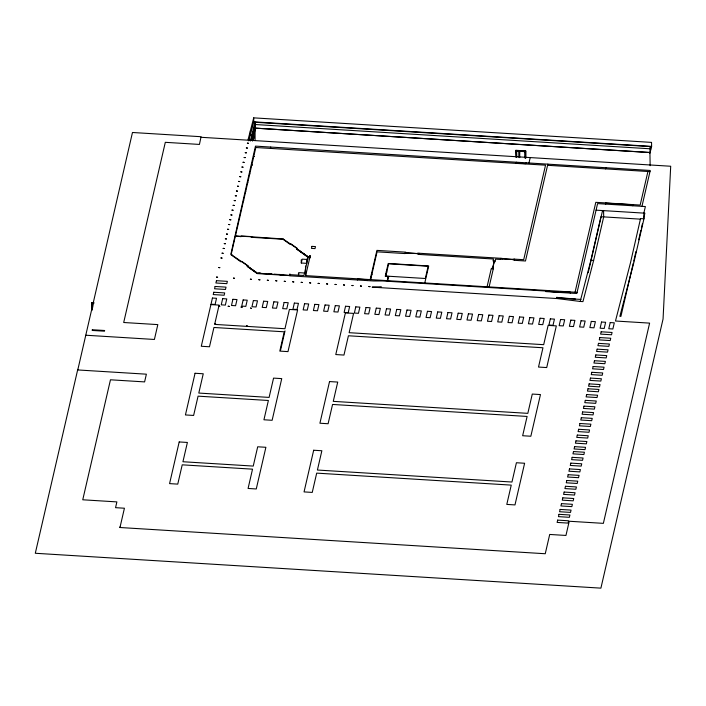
<?xml version="1.0" encoding="UTF-8"?>
<svg xmlns="http://www.w3.org/2000/svg" width="706" height="706" viewBox="0 0 706 706"><rect width="100%" height="100%" fill="white"/><g stroke="black" fill="none" stroke-linecap="round" stroke-linejoin="round"><path stroke-width="1.06" d="M93.924 302.856L91.868 302.733L91.824 309.908M92.839 303.509L92.821 307.119M289.928 273.91L289.91 275.817L373.553 280.97L382.634 280.962L545.756 291.022L545.764 291.587L576.82 293.502L597.585 203.61L645.372 206.549L643.854 213.115L643.951 218.798L640.536 218.586L630.493 262.72L615.473 321.009L649.608 323.119L603.365 523.358L569.23 521.249L565.956 535.448L549.709 534.451L545.253 553.742L119.967 527.514L124.424 508.223L115.555 507.676L116.887 501.895L82.752 499.786L110.463 379.793L144.598 381.902L146.38 374.18L77.775 369.953L132.472 132.49L201.078 136.717L199.436 144.43L165.31 142.321L123.7 322.501L157.826 324.61L154.402 339.462L85.797 335.226M255.095 124.512L650.023 148.781M252.466 141.059L255.184 129.295L255.06 122.279L649.979 146.557L650.085 152.478L255.184 128.13L649.926 152.549L650.155 165.707M253.383 137.988L253.833 136.055M253.833 136.346L253.392 138.27L253.348 135.861M231.912 254.742L231.33 253.807L235.38 235.972M251.583 237.313L251.715 236.731L235.433 236.06L237.428 227.094M237.437 227.385L239.528 218.03M243.623 200.283L239.484 218.507M245.67 191.405L243.588 200.76M247.718 182.536L245.635 191.882M249.774 173.658L247.682 183.013M251.777 164.975L249.73 174.135M251.777 165.266L255.872 147.227M274.299 274.157L289.663 275.384L289.839 274.634L303.951 275.508L308.143 257.381L296.388 248.909L297.367 248.477L291.075 243.932L290.095 244.373L282.982 239.246L251.248 237.295L251.407 236.598L241.161 235.963L241.002 236.66L235.619 236.016M270.433 148.216L270.698 147.06M274.307 274.44L258.599 273.187L260.796 273.319M251.627 236.819L283.494 238.981M280.556 350.194L285.012 330.902M306.686 259.155L306.766 263.356L301.303 263.011L302.194 259.155L307.648 259.49L307.595 256.34M577.093 292.346L305.663 275.614L309.775 257.796L309.74 255.66M309.775 257.796L310.516 256.075L308.231 257.099L296.758 248.706M357.421 279.973L357.633 279.091L367.394 279.691L367.182 280.582M370.562 277.882L371.1 277.793M371.382 274.175L371.93 274.21M370.173 279.585L376.916 250.383L405.403 252.139L405.067 253.569L377.066 251.839L370.65 279.62M370.968 277.785L371.771 274.316M385.45 275.34L385.997 275.375M385.855 275.366L386.659 271.898M386.703 280.609L388.415 280.714M387.665 276.443L389.377 276.549L385.264 276.293L388.221 263.479L428.71 265.977L424.783 282.956M387.4 279.391L387.85 277.467M387.426 280.494L388.318 276.637M388.45 276.646L387.559 280.503L387.541 279.514M418.993 253.251L418.72 254.407L493.485 259.014L493.026 260.973L495.074 261.105M516.068 157.447L515.945 150.316L525.705 150.916L525.838 158.047M516.324 156.856L515.945 150.316M516.607 156.564L516.563 150.907L518.954 151.049L519.06 157.606M487.069 286.795L491.244 268.695L493.291 268.818M516.368 162.203L516.165 163.095L525.935 163.66L526.129 162.812M491.932 268.73L492.108 267.962L493.476 268.051L489.117 286.918M493.715 261.017L493.529 261.794L494.897 261.873L495.533 259.146L500.616 259.455L500.881 258.299M519.201 151.102L516.554 150.943L516.668 157.456M492.656 267.998L494.076 261.82M519.289 150.793L519.422 157.05L519.634 151.093L525.37 151.437M492.788 268.006L494.218 261.829M525.158 158.179L525.096 151.428L519.625 151.137M525.538 157.42L525.705 150.916M528.97 162.98L530.215 157.579M514.533 259.137L514.268 260.302L525.485 260.991L547.847 164.145M556.752 297.376L556.628 298.523L556.752 297.376L575.531 299.097M560.493 292.496L560.696 291.613M570.254 293.096L570.457 292.213L560.688 291.649M575.046 292.222L595.802 202.322L640.174 205.058L647.923 171.496M605.607 168.884L605.872 167.728M381.293 286.751L372.124 287.148L557.016 298.541L580.2 301.453L590.896 260.276L600.956 216.716L640.554 219.16M588.204 272.71L602.553 210.564M605.642 202.931L605.704 204.105M580.2 301.453L582.935 301.621L593.631 260.443L603.692 216.883L603.577 210.626M632.814 205.781L633.414 204.643M641.957 206.346L650.244 170.464L255.475 146.124L230.783 254.557L240.834 261.811L241.823 261.37L248.115 265.915L247.135 266.347L257.187 273.601L289.954 275.622M643.951 218.798L633.9 262.341L619.877 316.341L620.901 316.403L633.256 263.197M633.75 261.07L635.974 251.486M638.701 239.784L640.924 230.2M641.419 228.073L642.407 223.82M643.643 218.498L644.878 213.177L596.067 210.167M248.044 139.797L253.71 117.858L651.55 142.391L651.62 146.38L649.82 153.326M248.856 140.891L253.781 121.847L253.71 117.858M255.087 140.441L255.078 122.209L255.228 128.686M250.559 140.997L254.787 123.321M253.145 132.499L251.009 139.585M253.277 131.616L255.087 123.797M251.38 139.611L253.145 132.781M231.921 255.034L248.159 266.136L247.638 266.365L256.649 272.86L260.77 273.416M283.494 239.263L297.42 248.697L296.899 248.927L308.231 257.099M256.649 272.578L247.338 266.215M308.222 256.816L296.591 248.777M253.781 121.847L651.62 146.38M253.392 131.519L253.401 131.801M253.445 131.634L253.18 140.52M516.218 150.599L525.44 151.128M515.874 150.625L518.045 150.757M522.387 151.031L525.635 151.225M516.51 151.137L518.901 151.287M519.581 151.322L525.043 151.666M252.13 134.934L250.427 134.828L250.401 130.681M253.145 138.455L253.472 136.064M201.086 137.291L670.7 166.245L663.058 319.006L600.903 588.142L35.3 553.266L77.766 369.388L77.775 369.953M547.582 165.301L649.97 171.62M255.881 147.519L545.535 165.178L523.702 259.702L513.174 259.058L512.997 259.826L514.356 259.914M253.454 156.37L254.001 156.397M253.419 156.52L253.966 156.555M251.486 164.895L252.033 164.93M251.451 165.045L251.998 165.08M605.924 203.134L633.035 204.802M241.576 209.444L241.576 209.152M590.896 260.276L593.631 260.443M405.341 252.404L406.7 252.492L406.524 253.26L405.156 253.18M406.612 252.88L417.537 253.551M513.085 259.446L502.16 258.767L513.068 259.517M406.594 252.951L417.52 253.63M418.808 254.019L417.449 253.939L417.625 253.163L502.248 258.387L502.072 259.155L500.704 259.067M386.314 271.757L386.8 271.907M304.533 273.001L299.07 272.657L298.497 275.172L298.453 273.001M268.474 273.796L271.766 273.999M278.693 274.422L283.08 274.696M268.421 274.007L271.739 274.096M279.735 274.705L283.053 274.793M556.76 297.941L580.932 299.432M91.877 302.9L93.924 303.033M545.756 291.022L559.32 292.425M247.497 266.144L256.649 272.86M525.096 151.428L525.202 157.985M519.634 151.093L519.748 157.606M310.084 255.687L310.119 257.814M305.495 266.012L305.663 275.614M301.241 259.87L301.303 263.011M253.692 135.676L253.745 138.923M253.657 136.585L253.692 138.605M233.377 244.655L233.333 244.841M119.958 526.95L119.967 527.514M91.868 302.733L92.001 310.269M650.588 147.192L650.605 150.299M92.345 329.746L92.186 330.443L104.47 331.193L104.629 330.505L92.345 329.746M179.192 441.947L169.572 483.619L177.762 484.122L182.219 464.83L252.527 469.163L248.08 488.455L256.269 488.967L265.888 447.295L257.699 446.792L253.242 466.084L182.933 461.742L187.39 442.45L179.192 441.947M195.059 373.271L185.431 414.943L193.62 415.446L198.077 396.154L268.386 400.487L263.938 419.779L272.128 420.291L281.747 378.619L273.557 378.116L269.101 397.407L198.792 393.065L203.249 373.774L195.059 373.271M210.917 304.595L201.289 346.267L209.488 346.77L213.936 327.478L284.253 331.811L279.797 351.103L287.986 351.614L297.605 309.943L289.416 309.44L284.959 328.731L214.65 324.389L219.107 305.098L210.917 304.595M212.427 298.038L211.006 304.207L215.101 304.462L216.521 298.294L212.427 298.038M213.768 292.249L213.23 294.561L224.155 295.24L224.684 292.919L213.768 292.249M215.101 286.459L214.571 288.78L225.488 289.451L226.026 287.139L215.101 286.459M216.442 280.679L215.904 282.991L226.829 283.662L227.358 281.35L216.442 280.679M215.092 323.675L215.692 324.107L215.092 323.675M219.169 306.042L219.76 306.475L219.169 306.042M222.672 298.664L221.243 304.842L225.338 305.098L226.767 298.92L222.672 298.664M232.909 299.3L231.48 305.469L235.575 305.724L237.004 299.556L232.909 299.3M243.146 299.935L241.726 306.104L245.82 306.36L247.241 300.182L243.146 299.935M246.632 325.625L247.224 326.048L246.632 325.625M250.701 307.993L251.301 308.416L250.701 307.993M253.383 300.562L251.963 306.739L256.057 306.986L257.487 300.818L253.383 300.562M263.629 301.197L262.2 307.366L266.294 307.622L267.724 301.444L263.629 301.197M273.866 301.824L272.445 308.001L276.54 308.248L277.961 302.08L273.866 301.824M284.103 302.459L282.682 308.628L286.777 308.884L288.198 302.706L284.103 302.459M294.349 303.086L292.919 309.263L297.014 309.51L298.444 303.342L294.349 303.086M311.928 246.376L311.461 248.38L315.017 248.6L315.476 246.597L311.928 246.376M304.586 303.721L303.156 309.89L307.251 310.146L308.681 303.968L304.586 303.721M314.823 304.348L313.402 310.525L317.497 310.772L318.918 304.604L314.823 304.348M325.06 304.983L323.639 311.152L327.734 311.408L329.164 305.23L325.06 304.983M335.306 305.61L333.876 311.787L337.971 312.043L339.401 305.866L335.306 305.61M345.543 306.245L344.122 312.414L348.217 312.67L349.638 306.501L345.543 306.245M313.676 450.243L304.048 491.905L312.246 492.417L316.694 473.126L511.25 485.119L506.793 504.411L514.983 504.914L524.611 463.251L516.413 462.739L511.965 482.03L317.409 470.037L321.865 450.746L313.676 450.243M329.534 381.567L319.915 423.229L328.105 423.741L332.561 404.45L527.108 416.443L522.652 435.734L530.841 436.237L540.469 394.566L532.28 394.063L527.823 413.354L333.267 401.361L337.724 382.07L329.534 381.567M345.393 312.89L335.774 354.553L343.963 355.065L348.42 335.774L542.967 347.767L538.51 367.058L546.709 367.561L556.328 325.89L548.138 325.387L543.682 344.678L349.135 332.685L353.582 313.393L345.393 312.89M355.78 306.872L354.359 313.049L358.454 313.305L359.875 307.128L355.78 306.872M366.026 307.507L364.596 313.685L368.691 313.932L370.12 307.763L366.026 307.507M376.263 308.143L374.833 314.311L378.928 314.567L380.357 308.39L376.263 308.143M388.635 263.779L385.803 276.055L425.33 278.491L428.163 266.224L388.635 263.779M386.5 308.769L385.079 314.947L389.174 315.194L390.594 309.025L386.5 308.769M396.737 309.404L395.316 315.573L399.411 315.829L400.84 309.652L396.737 309.404M406.983 310.031L405.553 316.209L409.648 316.456L411.077 310.287L406.983 310.031M417.22 310.666L415.79 316.835L419.893 317.091L421.314 310.914L417.22 310.666M427.457 311.293L426.036 317.471L430.13 317.718L431.551 311.549L427.457 311.293M437.702 311.928L436.273 318.097L440.367 318.353L441.797 312.176L437.702 311.928M447.939 312.555L446.51 318.733L450.604 318.98L452.034 312.811L447.939 312.555M458.176 313.19L456.756 319.359L460.85 319.615L462.271 313.438L458.176 313.19M468.413 313.817L466.993 319.995L471.087 320.25L472.517 314.073L468.413 313.817M478.659 314.452L477.23 320.621L481.324 320.877L482.754 314.708L478.659 314.452M488.896 315.079L487.467 321.256L491.57 321.512L492.991 315.335L488.896 315.079M499.133 315.714L497.712 321.892L501.807 322.139L503.228 315.97L499.133 315.714M509.379 316.35L507.949 322.518L512.044 322.774L513.474 316.597L509.379 316.35M519.616 316.976L518.186 323.154L522.281 323.401L523.711 317.232L519.616 316.976M529.853 317.612L528.432 323.78L532.527 324.036L533.948 317.859L529.853 317.612M540.09 318.238L538.669 324.416L542.764 324.663L544.194 318.494L540.09 318.238M550.336 318.874L548.906 325.042L553.001 325.298L554.431 319.121L550.336 318.874M560.573 319.5L559.143 325.678L563.247 325.925L564.668 319.756L560.573 319.5M570.81 320.136L569.389 326.304L573.484 326.56L574.905 320.383L570.81 320.136M581.056 320.762L579.626 326.94L583.721 327.187L585.15 321.018L581.056 320.762M591.293 321.398L589.863 327.566L593.958 327.822L595.387 321.654L591.293 321.398M601.53 322.024L600.109 328.202L604.204 328.458L605.624 322.28L601.53 322.024M557.661 520.11L557.122 522.422L568.048 523.093L568.577 520.781L557.661 520.11M558.993 514.321L558.455 516.633L569.38 517.313L569.918 514.992L558.993 514.321M560.123 509.423L559.593 511.735L570.51 512.406L571.048 510.094L560.123 509.423M561.464 503.634L560.926 505.946L571.851 506.626L572.381 504.305L561.464 503.634M562.797 497.845L562.267 500.157L573.184 500.836L573.722 498.515L562.797 497.845M564.138 492.056L563.6 494.377L574.525 495.047L575.055 492.735L564.138 492.056M565.471 486.275L564.932 488.587L575.858 489.258L576.396 486.946L565.471 486.275M566.803 480.486L566.274 482.798L577.199 483.469L577.729 481.157L566.803 480.486M568.145 474.697L567.606 477.009L578.532 477.688L579.07 475.367L568.145 474.697M569.477 468.908L568.948 471.22L579.864 471.899L580.403 469.578L569.477 468.908M570.819 463.118L570.28 465.439L581.206 466.11L581.735 463.798L570.819 463.118M572.151 457.338L571.622 459.65L582.538 460.321L583.077 458.009L572.151 457.338M573.493 451.549L572.954 453.861L583.88 454.532L584.409 452.219L573.493 451.549M574.622 446.651L574.084 448.963L585.009 449.634L585.548 447.322L574.622 446.651M575.955 440.862L575.425 443.174L586.342 443.845L586.88 441.532L575.955 440.862M577.296 435.072L576.758 437.385L587.683 438.064L588.213 435.743L577.296 435.072M578.629 429.283L578.099 431.595L589.016 432.275L589.554 429.954L578.629 429.283M579.97 423.494L579.432 425.815L590.357 426.486L590.887 424.174L579.97 423.494M581.303 417.714L580.773 420.026L591.69 420.697L592.228 418.384L581.303 417.714M582.644 411.925L582.106 414.237L593.031 414.907L593.561 412.595L582.644 411.925M583.977 406.135L583.438 408.447L594.364 409.127L594.902 406.806L583.977 406.135M585.309 400.346L584.78 402.667L595.705 403.338L596.235 401.026L585.309 400.346M586.651 394.557L586.112 396.878L597.038 397.549L597.576 395.236L586.651 394.557M587.983 388.777L587.454 391.089L598.37 391.759L598.909 389.447L587.983 388.777M589.122 383.87L588.583 386.191L599.509 386.862L600.038 384.549L589.122 383.87M590.454 378.089L589.916 380.402L600.841 381.072L601.38 378.76L590.454 378.089M591.787 372.3L591.257 374.612L602.183 375.283L602.712 372.971L591.787 372.3M593.128 366.511L592.59 368.823L603.515 369.503L604.054 367.182L593.128 366.511M594.461 360.722L593.931 363.043L604.848 363.714L605.386 361.401L594.461 360.722M595.802 354.933L595.264 357.254L606.189 357.924L606.719 355.612L595.802 354.933M597.135 349.152L596.605 351.464L607.522 352.135L608.06 349.823L597.135 349.152M598.476 343.363L597.938 345.675L608.863 346.355L609.393 344.034L598.476 343.363M599.809 337.574L599.279 339.886L610.196 340.566L610.734 338.245L599.809 337.574M601.15 331.785L600.612 334.106L611.537 334.776L612.067 332.464L601.15 331.785M610.205 322.563L608.775 328.74L612.87 328.987L614.299 322.818L610.205 322.563M247.4 143.15L248.45 143.3L247.4 143.15M246.368 147.916L247.418 148.066L246.368 147.916M245.256 152.708L246.315 152.849L245.256 152.708M244.152 157.491L245.211 157.632L244.152 157.491M243.049 162.274L244.1 162.415L243.049 162.274M241.946 167.057L242.996 167.198L241.946 167.057M240.843 171.84L241.893 171.99L240.843 171.84M239.731 176.624L240.79 176.774L239.731 176.624M238.628 181.407L239.687 181.557L238.628 181.407M237.525 186.19L238.584 186.34L237.525 186.19M236.422 190.982L237.472 191.123L236.422 190.982M235.319 195.765L236.369 195.906L235.319 195.765M234.207 200.548L235.266 200.689L234.207 200.548M233.104 205.331L234.163 205.472L233.104 205.331M232 210.114L233.059 210.264L232 210.114M230.897 214.898L231.947 215.048L230.897 214.898M229.794 219.681L230.844 219.831L229.794 219.681M228.682 224.464L229.741 224.614L228.682 224.464M227.579 229.247L228.638 229.397L227.579 229.247M226.476 234.039L227.535 234.18L226.476 234.039M225.373 238.822L226.423 238.963L225.373 238.822M224.27 243.605L225.32 243.746L224.27 243.605M223.158 248.388L224.217 248.538L223.158 248.388M222.055 253.172L223.114 253.322L222.055 253.172M220.952 257.955L222.011 258.105L220.952 257.955M218.745 267.521L219.795 267.671L218.745 267.521M216.53 277.096L217.589 277.237L216.53 277.096M233.465 278.138L234.516 278.288L233.465 278.138M228.179 306.254L229.238 306.395L228.179 306.254M250.392 279.179L251.442 279.329L250.392 279.179M241.081 307.048L242.14 307.189L241.081 307.048M258.855 279.7L259.914 279.85L258.855 279.7M267.318 280.229L268.377 280.37L267.318 280.229M275.781 280.75L276.84 280.891L275.781 280.75M284.253 281.27L285.303 281.412L284.253 281.27M292.708 281.8L293.767 281.95L292.708 281.8M301.18 282.321L302.23 282.471L301.18 282.321M309.643 282.841L310.693 282.991L309.643 282.841M318.106 283.371L319.165 283.512L318.106 283.371M326.569 283.891L327.628 284.033L326.569 283.891M335.032 284.412L336.091 284.553L335.032 284.412M343.504 284.933L344.554 285.083L343.504 284.933M351.967 285.453L353.018 285.603L351.967 285.453M360.431 285.974L361.481 286.124L360.431 285.974M368.894 286.495L369.953 286.645L368.894 286.495"/></g></svg>
